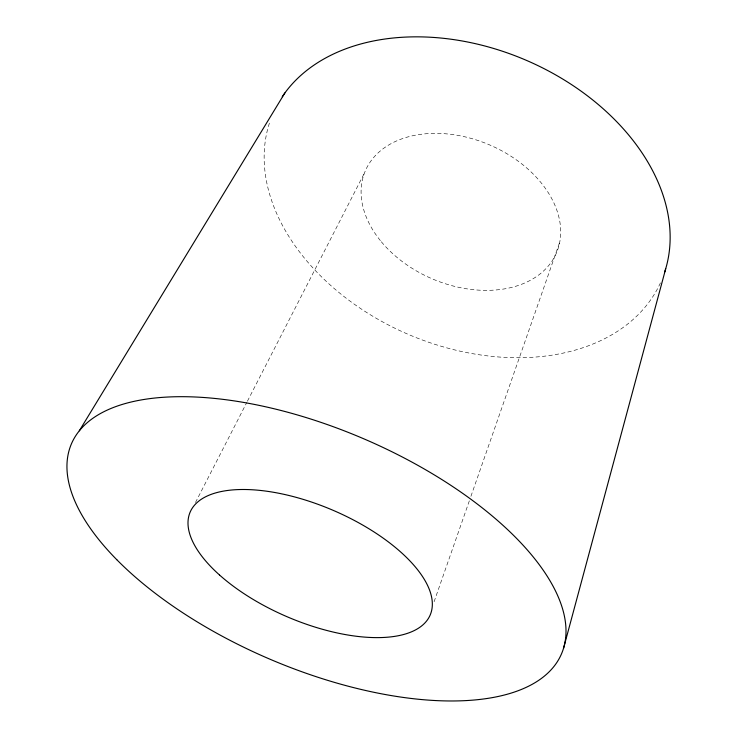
<?xml version="1.0" encoding="UTF-8"?>
<svg xmlns="http://www.w3.org/2000/svg" width="737" height="737" viewBox="0 0 737 737"><rect width="100%" height="100%" fill="white"/><g stroke="black" fill="none" stroke-linecap="round" stroke-linejoin="round"><path stroke-width="0.55" stroke-dasharray="3.69 2.76" d="M434.084 601.742L469.405 500.663M470.925 496.314L559.779 241.976M195.452 502.542L246.886 402.264M247.411 401.241L364.437 173.048M660.435 282.87A211.399 149.196 23.2 0 1 411.716 335.823A211.399 149.196 23.2 0 1 270.083 121.135M381.333 241.773A104 72.852 23.2 0 0 552.861 259.774A104 72.852 23.2 0 0 448.492 134.06A104 72.852 23.2 0 0 381.333 241.773"/><path stroke-width="1.11" d="M563.492 648.449L665.723 268.692M79.31 430.804L284.887 92.945M282.234 96.722A211.399 149.196 23.2 0 1 532.731 63.17A211.399 149.196 23.2 0 1 664.682 272.027M219.46 574.943A130.578 57.974 23.2 0 0 426.401 621.236A130.578 57.974 23.2 0 0 284.62 494.481A130.578 57.974 23.2 0 0 219.46 574.943M116.768 559.678A266.591 119.772 23.2 0 0 545.896 674.834A266.591 119.772 23.2 0 0 286.757 411.983A266.591 119.772 23.2 0 0 116.768 559.678"/></g></svg>
